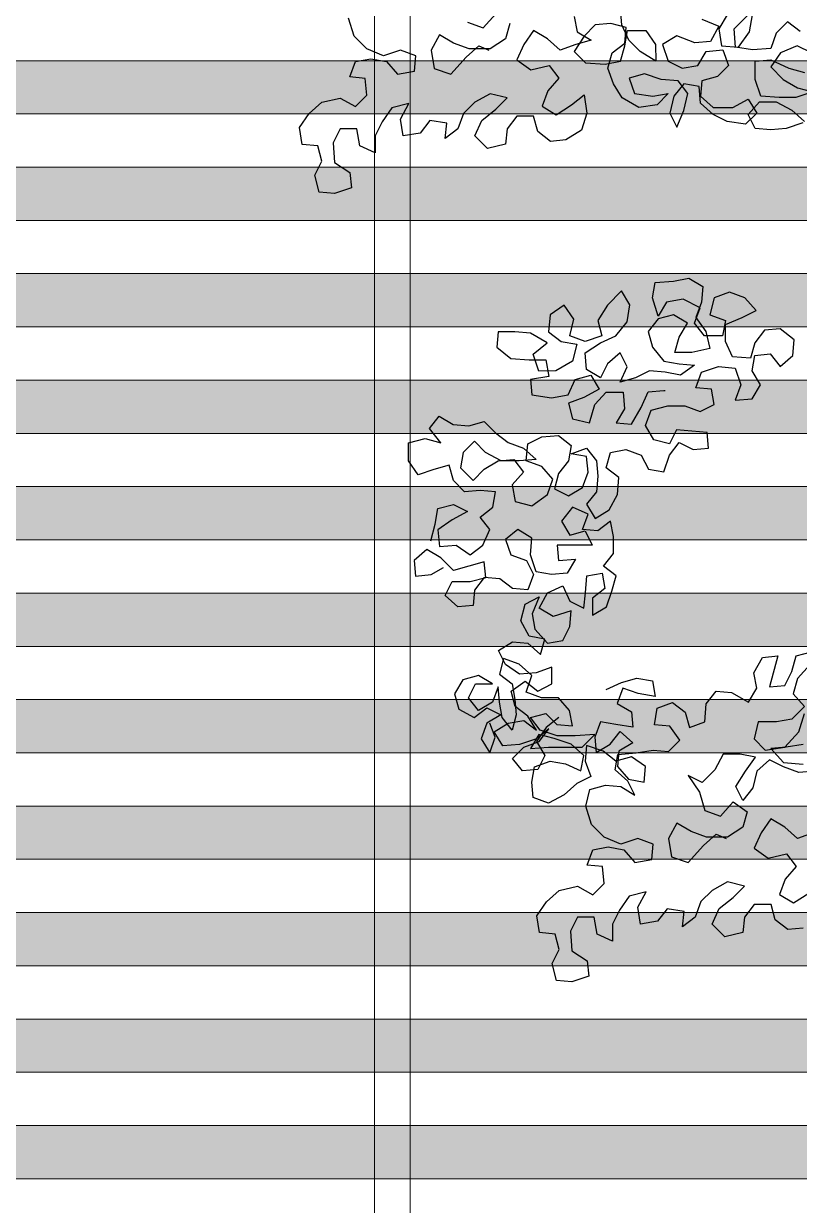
# Model space of a CAD drawing. Header units: millimetres. Extents: x 1564 to 2013, y 216 to 285.
# Drawn here: x 1692.207 to 1694.394, y 225.075 to 228.404 of the extents above; entities that cross this region are included whole.
import ezdxf

# ---------------------------------------------------------------- set-up
doc = ezdxf.new("R2010")
doc.units = ezdxf.units.MM
doc.header["$LTSCALE"] = 10
doc.layers.get('0').update_dxf_attribs({"color": 90})
doc.layers.add('cinza 03', color=252, linetype='Continuous', lineweight=13)
doc.layers.add('PN-01', color=90, linetype='Continuous', lineweight=13)
doc.layers.add('ÁRVORE PRESERVADA', color=252, linetype='Continuous')

# ---------------------------------------------------------------- blocks, each defined once
blk = doc.blocks.new('A$C338F7350')
for points in [[(1.7743, 9.2216), (1.715, 9.2018), (1.6607, 9.1968), (1.6063, 9.2017), (1.5815, 9.2511), (1.621, 9.2956), (1.6803, 9.2957), (1.7347, 9.2661), (1.7793, 9.2266)], [(1.8037, 9.4688), (1.7543, 9.4935), (1.695, 9.4687), (1.6605, 9.4192), (1.705, 9.3748), (1.7544, 9.3452), (1.8088, 9.3304), (1.7495, 9.3106), (1.6902, 9.3105), (1.626, 9.3154), (1.6061, 9.3747), (1.6061, 9.439), (1.6604, 9.444), (1.7247, 9.4144), (1.7791, 9.3996)], [(1.7641, 9.5429), (1.7196, 9.5775), (1.6801, 9.5379), (1.6604, 9.4835), (1.5962, 9.4785), (1.5368, 9.4883), (1.5318, 9.5526), (1.6108, 9.6317)], [(1.5071, 9.602), (1.4775, 9.5525), (1.4874, 9.4932), (1.5467, 9.4883), (1.5862, 9.5427), (1.596, 9.6021)], [(1.4181, 9.5871), (1.4775, 9.5624), (1.4479, 9.508), (1.3935, 9.503), (1.3292, 9.5277), (1.2798, 9.498), (1.2996, 9.4387), (1.3491, 9.414), (1.4035, 9.4239), (1.4331, 9.4734), (1.4924, 9.4784), (1.5122, 9.424), (1.4727, 9.3845), (1.4183, 9.3696), (1.4134, 9.3152), (1.458, 9.2757), (1.5271, 9.2758), (1.5815, 9.3055), (1.6112, 9.2561), (1.5717, 9.2165), (1.5074, 9.2263), (1.458, 9.251), (1.4135, 9.2905), (1.4085, 9.3498), (1.3541, 9.3596), (1.3195, 9.3151), (1.3048, 9.2558), (1.3295, 9.2064), (1.3542, 9.2657), (1.3689, 9.3251), (1.3343, 9.3695), (1.275, 9.3744), (1.2157, 9.3941), (1.1613, 9.3792), (1.1811, 9.3249), (1.2454, 9.3151), (1.2997, 9.325), (1.2602, 9.2854), (1.196, 9.2755), (1.1367, 9.31), (1.107, 9.3594), (1.0871, 9.4138), (1.1019, 9.4682), (1.1464, 9.5028), (1.1513, 9.5572), (1.0969, 9.5719), (1.0425, 9.5669), (1.003, 9.5274), (0.9685, 9.473), (1.008, 9.4335), (1.0772, 9.4286), (1.1316, 9.4385), (1.1464, 9.4929), (1.1562, 9.5473), (1.2205, 9.5473), (1.2551, 9.4979), (1.2552, 9.4386), (1.2008, 9.4732), (1.1612, 9.5127), (1.1364, 9.567), (1.1314, 9.6214)], [(0.9684, 9.5965), (0.9783, 9.5422), (1.0277, 9.5126), (0.9734, 9.4977), (0.919, 9.4779), (0.8745, 9.5174), (0.8251, 9.547), (0.7905, 9.4975), (0.7659, 9.4431), (0.8153, 9.4086), (0.8795, 9.4235), (0.9142, 9.379), (0.8747, 9.3345), (0.855, 9.2801), (0.9044, 9.2505), (0.9588, 9.2851), (1.0032, 9.3198), (1.0131, 9.2555), (0.9934, 9.1962), (0.9391, 9.1616), (0.8847, 9.1566), (0.8402, 9.1911), (0.8253, 9.2455), (0.766, 9.2454), (0.7315, 9.2009), (0.7266, 9.1465), (0.6623, 9.1317), (0.6178, 9.1761), (0.6425, 9.2305), (0.6919, 9.2701), (0.7314, 9.3097), (0.6721, 9.3244), (0.6177, 9.2947), (0.5782, 9.2551), (0.5585, 9.2008), (0.514, 9.1661), (0.5189, 9.2205), (0.4596, 9.2303), (0.4251, 9.1858), (0.3658, 9.1759), (0.3558, 9.2352), (0.3854, 9.2896), (0.3261, 9.2747), (0.2916, 9.2252), (0.2669, 9.1758), (0.267, 9.1165), (0.2126, 9.1411), (0.2026, 9.2004), (0.1433, 9.2004), (0.1187, 9.1509), (0.1237, 9.0817), (0.1781, 9.0472), (0.1831, 8.9928), (0.1238, 8.973), (0.0694, 8.9779), (0.0545, 9.0372), (0.0792, 9.0866), (0.0643, 9.141), (0.0099, 9.1459), (0, 9.2052), (0.0345, 9.2546), (0.079, 9.2942), (0.1432, 9.3091), (0.1976, 9.2795), (0.2371, 9.3191), (0.2321, 9.3784), (0.1778, 9.3833), (0.1975, 9.4377), (0.2518, 9.4476), (0.3062, 9.4378), (0.3458, 9.3933), (0.4051, 9.4033), (0.41, 9.4576), (0.3556, 9.4774), (0.2963, 9.4575), (0.237, 9.4822), (0.1925, 9.5266), (0.1726, 9.5909)], [(0.5927, 9.5764), (0.6471, 9.5567), (0.6916, 9.6062)], [(0.741, 9.5716), (0.7262, 9.5172), (0.6719, 9.4826), (0.5978, 9.4825), (0.5434, 9.5022), (0.4939, 9.5318), (0.4643, 9.4775), (0.4743, 9.4132), (0.5336, 9.3935), (0.5879, 9.4529), (0.6324, 9.4924), (0.667, 9.4776)], [(0.4635, 7.7493), (0.4783, 7.8086), (0.4882, 7.863), (0.5425, 7.8779), (0.592, 7.8532), (0.5376, 7.8235), (0.4882, 7.7889), (0.4932, 7.7296), (0.5525, 7.7346), (0.602, 7.7), (0.6464, 7.7347), (0.6711, 7.7891), (0.6365, 7.8335), (0.6809, 7.8681), (0.6907, 7.9225), (0.6364, 7.9274), (0.582, 7.9224), (0.5424, 7.9619), (0.5276, 8.0163), (0.4732, 8.0014), (0.4188, 7.9816), (0.3842, 8.031), (0.3841, 8.0952), (0.4434, 8.1101), (0.4978, 8.0953), (0.4582, 8.1447), (0.4928, 8.1892), (0.5422, 8.1596), (0.5966, 8.1547), (0.651, 8.1696), (0.6905, 8.1301), (0.7351, 8.0955), (0.7894, 8.0758), (0.834, 8.0363), (0.7747, 8.0313), (0.7104, 8.0313), (0.656, 8.0609), (0.6164, 8.1004), (0.5769, 8.0608), (0.5671, 8.0064), (0.6116, 7.962), (0.6511, 8.0016), (0.7005, 8.0313), (0.7549, 8.0363), (0.7895, 7.9918), (0.75, 7.9473), (0.76, 7.888), (0.8193, 7.8732), (0.8736, 7.9128), (0.8933, 7.9672), (0.8538, 8.0116), (0.7994, 8.0313), (0.8043, 8.0907), (0.8537, 8.1154), (0.913, 8.1204), (0.9575, 8.0859), (0.9476, 8.0315), (0.9131, 7.987), (0.8983, 7.9326), (0.9478, 7.9079), (0.9972, 7.9376), (1.0169, 7.992), (1.0119, 8.0464), (0.9575, 8.0562), (1.0119, 8.076), (1.0465, 8.0316), (1.0515, 7.9772), (1.0466, 7.9228), (1.012, 7.8783), (1.0417, 7.8289), (1.0911, 7.8586), (1.1207, 7.913), (1.1256, 7.9723), (1.0811, 8.0069), (1.0959, 8.0613), (1.1503, 8.0712), (1.2046, 8.0515), (1.2294, 8.0021), (1.2838, 7.9923), (1.3035, 8.0516), (1.338, 8.0961), (1.3875, 8.0714), (1.4419, 8.0764), (1.4369, 8.1308), (1.3281, 8.1406), (1.3035, 8.0911), (1.2491, 8.1059), (1.2194, 8.1553), (1.2391, 8.2097), (1.2984, 8.2246), (1.3577, 8.2246), (1.4121, 8.2049), (1.4615, 8.2297), (1.4515, 8.284), (1.3972, 8.2889), (1.4169, 8.3433), (1.4762, 8.3631), (1.5355, 8.3582), (1.5553, 8.2989), (1.5356, 8.2445), (1.5949, 8.2495), (1.6245, 8.299), (1.5948, 8.3484), (1.6047, 8.4028), (1.659, 8.4078), (1.6937, 8.3633), (1.7381, 8.4029), (1.743, 8.4573), (1.6935, 8.4968), (1.6392, 8.4918), (1.6046, 8.4473), (1.5898, 8.3929), (1.5256, 8.3978), (1.5008, 8.4521), (1.5008, 8.5114), (1.5601, 8.5362), (1.6095, 8.5609), (1.5699, 8.6054), (1.5155, 8.6251), (1.4611, 8.6053), (1.4464, 8.546), (1.5008, 8.5262), (1.4909, 8.4719), (1.4267, 8.4718), (1.392, 8.5163), (1.4117, 8.5706), (1.3524, 8.6002), (1.2931, 8.5903), (1.2635, 8.5408), (1.2437, 8.6051), (1.2535, 8.6595), (1.3178, 8.6645), (1.3721, 8.6744), (1.4216, 8.6448), (1.4167, 8.5904), (1.3969, 8.536), (1.4316, 8.4866), (1.4465, 8.4273), (1.3822, 8.4125), (1.3229, 8.4124), (1.3377, 8.4668), (1.3673, 8.5162), (1.3179, 8.5458), (1.2635, 8.531), (1.229, 8.4864), (1.2438, 8.4321), (1.2834, 8.3827), (1.3378, 8.3729), (1.3922, 8.368), (1.3428, 8.3333), (1.2884, 8.3432), (1.234, 8.3481), (1.1846, 8.3233), (1.1303, 8.3084), (1.1549, 8.3628), (1.1302, 8.4122), (1.0857, 8.3726), (1.0611, 8.3232), (1.0116, 8.3528), (1.0066, 8.4121), (1.0609, 8.4468), (1.1153, 8.4715), (1.1548, 8.521), (1.1646, 8.5803), (1.1349, 8.6297), (1.0855, 8.5802), (1.051, 8.5258), (1.0659, 8.4715), (1.0066, 8.4516), (0.9522, 8.4714), (0.967, 8.5307), (0.9323, 8.5801), (0.8829, 8.5454), (0.878, 8.4861), (0.9226, 8.4516), (0.9769, 8.4417), (0.9622, 8.3824), (0.9029, 8.3478), (0.8436, 8.3477), (0.8237, 8.407), (0.8731, 8.4466), (0.8138, 8.4811), (0.7594, 8.486), (0.7001, 8.486), (0.6952, 8.4316), (0.7447, 8.3921), (0.8089, 8.3872), (0.8682, 8.3873), (0.8782, 8.328), (0.8139, 8.318), (0.8189, 8.2637), (0.8881, 8.2538), (0.9474, 8.2638), (0.9721, 8.3182), (1.0265, 8.333), (1.0562, 8.2836), (1.0018, 8.2539), (0.9475, 8.2341), (0.9623, 8.1798), (1.0217, 8.165), (1.0414, 8.2293), (1.0809, 8.2738), (1.1402, 8.2738), (1.1452, 8.2145), (1.1156, 8.1651), (1.1699, 8.1602), (1.2045, 8.2195), (1.2291, 8.2739), (1.2835, 8.2789), (1.2885, 8.2789)], [(0.9139, 7.127), (0.8694, 7.0923), (0.8349, 7.0429), (0.8646, 6.9935), (0.8399, 6.944), (0.7855, 6.9391), (0.7509, 6.9835), (0.7904, 7.0231), (0.8448, 7.0429), (0.8793, 7.0874), (0.8349, 7.0528), (0.7756, 7.0329), (0.7163, 7.028), (0.6866, 7.0774), (0.736, 7.1071), (0.7903, 7.117), (0.8348, 7.0824), (0.8051, 7.1318), (0.7606, 7.1664), (0.7457, 7.2207), (0.7951, 7.2554), (0.8397, 7.2208), (0.8891, 7.2456), (0.889, 7.3049), (0.8347, 7.2851), (0.7753, 7.2801), (0.7259, 7.3146), (0.7011, 7.364), (0.7505, 7.3937), (0.8049, 7.3888), (0.8494, 7.3493), (0.8642, 7.4037), (0.8098, 7.4136), (0.7801, 7.4679), (0.7949, 7.5272), (0.8443, 7.552), (0.8196, 7.4926), (0.8296, 7.4383), (0.8741, 7.3889), (0.9285, 7.3988), (0.9531, 7.4483), (0.958, 7.5027), (0.8938, 7.4828), (0.8443, 7.5124), (0.8739, 7.5668), (0.9283, 7.5916), (0.953, 7.5372), (1.0025, 7.5126), (1.0074, 7.5669), (1.0123, 7.6263), (1.0666, 7.6362), (1.0766, 7.5818), (1.0321, 7.5472), (1.0322, 7.4879), (1.0816, 7.5176), (1.1013, 7.572), (1.1161, 7.6264), (1.0715, 7.6609), (1.1061, 7.7054), (1.1061, 7.7647), (1.0961, 7.8191), (1.0517, 7.7845), (0.9973, 7.7893), (1.017, 7.8437), (0.9626, 7.8684), (0.9231, 7.8189), (0.9528, 7.7695), (1.0072, 7.7844), (1.0319, 7.735), (0.9084, 7.7349), (0.9134, 7.6805), (0.9727, 7.6855), (0.9431, 7.6361), (0.8887, 7.6311), (0.8343, 7.6409), (0.8145, 7.7002), (0.8194, 7.7595), (0.7699, 7.7891), (0.7255, 7.7545), (0.7453, 7.7002), (0.7997, 7.6804), (0.8245, 7.631), (0.8047, 7.5766), (0.7504, 7.5815), (0.7058, 7.6161), (0.6515, 7.621), (0.6169, 7.5765), (0.612, 7.5221), (0.5577, 7.5171), (0.5131, 7.5566), (0.5378, 7.6061), (0.6021, 7.6061), (0.6564, 7.621), (0.6514, 7.6754), (0.5427, 7.6456), (0.4982, 7.69), (0.4487, 7.7197), (0.4043, 7.6801), (0.4093, 7.6257), (0.4637, 7.6307), (0.5081, 7.6555)], [(1.8097, 6.7216), (1.7553, 6.7017), (1.7108, 6.7412), (1.6614, 6.7709), (1.6268, 6.7214), (1.6021, 6.667), (1.6516, 6.6325), (1.7158, 6.6473), (1.7505, 6.6029), (1.711, 6.5584), (1.6913, 6.504), (1.7407, 6.4744), (1.795, 6.509)], [(1.7754, 6.3854), (1.721, 6.3805), (1.6765, 6.415), (1.6616, 6.4694), (1.6023, 6.4693), (1.5678, 6.4248), (1.5629, 6.3704), (1.4986, 6.3555), (1.4541, 6.4), (1.4788, 6.4544), (1.5282, 6.494), (1.5677, 6.5335), (1.5084, 6.5483), (1.454, 6.5186), (1.4145, 6.479), (1.3948, 6.4246), (1.3503, 6.39), (1.3552, 6.4444), (1.2959, 6.4542), (1.2614, 6.4097), (1.2021, 6.3997), (1.1921, 6.459), (1.2217, 6.5134), (1.1624, 6.4986), (1.1279, 6.4491), (1.1032, 6.3997), (1.1033, 6.3403), (1.0489, 6.365), (1.0389, 6.4243), (0.9796, 6.4243), (0.955, 6.3748), (0.96, 6.3056), (1.0144, 6.2711), (1.0193, 6.2167), (0.9601, 6.1969), (0.9057, 6.2018), (0.8908, 6.2611), (0.9155, 6.3105), (0.9006, 6.3649), (0.8462, 6.3698), (0.8363, 6.4291), (0.8708, 6.4785), (0.9153, 6.5181), (0.9795, 6.533), (1.0339, 6.5034), (1.0734, 6.543), (1.0684, 6.6023), (1.014, 6.6072), (1.0338, 6.6615), (1.0881, 6.6715), (1.1425, 6.6616), (1.1821, 6.6172), (1.2414, 6.6271), (1.2463, 6.6815), (1.1919, 6.7012), (1.1326, 6.6814), (1.0733, 6.7061), (1.0287, 6.7505), (1.0089, 6.8147), (1.0237, 6.8741), (1.078, 6.8889), (1.1324, 6.884), (1.1819, 6.8544), (1.1571, 6.9038), (1.1126, 6.9433), (1.1224, 6.9977), (1.1867, 7.0027), (1.246, 7.0127), (1.3003, 7.0078), (1.3398, 7.0473), (1.3052, 7.0967), (1.2508, 7.1016), (1.2607, 7.1609), (1.315, 7.1808), (1.3595, 7.1462), (1.3744, 7.0918), (1.4288, 7.1117), (1.4336, 7.1759), (1.4682, 7.2204), (1.5226, 7.2155), (1.5819, 7.181), (1.6115, 7.2305), (1.6016, 7.2848), (1.6312, 7.3392), (1.6856, 7.3442), (1.656, 7.2354), (1.7104, 7.2404), (1.735, 7.2899), (1.7498, 7.3443), (1.8042, 7.3591)], [(1.7993, 7.3146), (1.7548, 7.2652), (1.74, 7.2108), (1.7796, 7.1664), (1.7352, 7.1218), (1.6808, 7.1119), (1.6166, 7.1118), (1.6018, 7.0525), (1.6414, 7.013), (1.7106, 7.023), (1.7599, 7.0774), (1.7796, 7.1416)], [(1.7748, 7.0329), (1.7155, 7.023), (1.6611, 7.018), (1.7057, 6.9686), (1.7749, 6.9637)], [(1.8144, 6.939), (1.7601, 6.934), (1.7057, 6.9538), (1.6562, 6.9784), (1.6118, 6.9389), (1.597, 6.8795), (1.5625, 6.835), (1.5377, 6.8844), (1.5722, 6.9388), (1.6068, 6.9883), (1.5524, 6.9981), (1.4931, 6.9981), (1.4635, 6.9437), (1.4191, 6.8991), (1.3696, 6.9238), (1.4092, 6.8645), (1.429, 6.8003), (1.4834, 6.7806), (1.5279, 6.83), (1.5773, 6.7955), (1.5625, 6.7411), (1.5082, 6.7065), (1.4341, 6.7064), (1.3797, 6.7261), (1.3302, 6.7557), (1.3006, 6.7013), (1.3106, 6.6371), (1.3699, 6.6174), (1.4242, 6.6767), (1.4687, 6.7163), (1.5033, 6.7015)], [(1.0804, 7.2263), (1.1348, 7.2511), (1.1891, 7.266), (1.2435, 7.2561), (1.2534, 7.2018), (1.1941, 7.2116), (1.1397, 7.2313), (1.12, 7.1769), (1.1695, 7.1473), (1.1744, 7.093), (1.1151, 7.1028), (1.0608, 7.1126), (1.041, 7.0582), (1.046, 7.0039), (1.0954, 7.0336), (1.13, 7.0781), (1.1745, 7.0386), (1.1251, 7.0089), (1.1202, 6.9545), (1.1598, 6.9101), (1.2142, 6.9002), (1.2191, 6.9546), (1.1696, 6.9892), (1.1152, 6.9743), (1.0707, 7.0088), (1.0114, 7.0286), (1.0065, 6.9742), (1.0263, 6.9198), (0.9769, 6.8951), (0.9325, 6.8555), (0.8781, 6.8258), (0.8238, 6.8455), (0.8188, 6.8999), (0.8286, 6.9543), (0.883, 6.9741), (0.9373, 6.9642), (0.9917, 6.9396), (1.0016, 6.9939), (0.957, 7.0334), (0.8977, 7.0532), (0.8433, 7.0679), (0.8137, 7.0185), (0.878, 7.0235), (0.9966, 7.0236), (1.041, 7.0681), (0.9718, 7.0631), (0.9076, 7.0631), (0.8483, 7.0828), (0.8136, 7.1272), (0.868, 7.1421), (0.9075, 7.1026), (0.9619, 7.0977), (0.952, 7.1521), (0.9124, 7.1965), (0.8531, 7.1965), (0.7987, 7.2162), (0.8184, 7.2755), (0.7739, 7.315), (0.7195, 7.3347), (0.7047, 7.2803), (0.7493, 7.2458), (0.7592, 7.1914), (0.7642, 7.1371), (0.7494, 7.0827), (0.7148, 7.1271), (0.7048, 7.1815), (0.6998, 7.2359), (0.6801, 7.1815), (0.6307, 7.1518), (0.5961, 7.1962), (0.6208, 7.2457), (0.6801, 7.2457), (0.6306, 7.2753), (0.5763, 7.2605), (0.5466, 7.211), (0.5615, 7.1566), (0.6159, 7.127), (0.6604, 7.1617), (0.7098, 7.137), (0.6604, 7.1073), (0.6407, 7.0529), (0.6704, 7.0035), (0.6901, 7.0579), (0.6703, 7.1073)]]:
    blk.add_lwpolyline(points)

msp = doc.modelspace()

# ---------------------------------------------------------------- hatches: boundary and pattern name
at = {"layer": 'cinza 03'}
for points in [[(1680.6302, 228.3), (1680.6302, 228.15), (1696.7552, 228.15), (1696.7552, 228.3)], [(1680.6302, 228), (1680.6302, 227.85), (1696.7552, 227.85), (1696.7552, 228)], [(1680.6302, 227.7), (1680.6302, 227.55), (1696.7552, 227.55), (1696.7552, 227.7)], [(1680.6302, 227.4), (1680.6302, 227.25), (1696.7552, 227.25), (1696.7552, 227.4)], [(1680.6302, 227.1), (1680.6302, 226.95), (1696.7552, 226.95), (1696.7552, 227.1)], [(1680.6302, 226.8), (1680.6302, 226.65), (1696.7552, 226.65), (1696.7552, 226.8)], [(1680.6302, 226.5), (1680.6302, 226.35), (1696.7552, 226.35), (1696.7552, 226.5)], [(1680.6302, 226.2), (1680.6302, 226.05), (1696.7552, 226.05), (1696.7552, 226.2)], [(1680.6302, 225.9), (1680.6302, 225.75), (1696.7552, 225.75), (1696.7552, 225.9)], [(1680.6302, 225.6), (1680.6302, 225.45), (1696.7552, 225.45), (1696.7552, 225.6)], [(1680.6302, 225.3), (1680.6302, 225.15), (1696.7552, 225.15), (1696.7552, 225.3)]]:
    msp.add_hatch(color=256, dxfattribs=at).paths.add_polyline_path(points)

# ---------------------------------------------------------------- linework, layer by layer
for p, q in [((1693.1968, 243.95), (1693.1968, 221.1)), ((1693.2968, 243.95), (1693.2968, 221.1))]:
    msp.add_line(p, q, dxfattribs=at)
at = {"layer": 'PN-01'}
for points in [[(1680.6302, 228.3), (1680.6302, 228.15), (1696.7552, 228.15), (1696.7552, 228.3)], [(1680.6302, 228), (1680.6302, 227.85), (1696.7552, 227.85), (1696.7552, 228)], [(1680.6302, 227.7), (1680.6302, 227.55), (1696.7552, 227.55), (1696.7552, 227.7)], [(1680.6302, 227.4), (1680.6302, 227.25), (1696.7552, 227.25), (1696.7552, 227.4)], [(1680.6302, 227.1), (1680.6302, 226.95), (1696.7552, 226.95), (1696.7552, 227.1)], [(1680.6302, 226.8), (1680.6302, 226.65), (1696.7552, 226.65), (1696.7552, 226.8)], [(1680.6302, 226.5), (1680.6302, 226.35), (1696.7552, 226.35), (1696.7552, 226.5)], [(1680.6302, 226.2), (1680.6302, 226.05), (1696.7552, 226.05), (1696.7552, 226.2)], [(1680.6302, 225.9), (1680.6302, 225.75), (1696.7552, 225.75), (1696.7552, 225.9)], [(1680.6302, 225.6), (1680.6302, 225.45), (1696.7552, 225.45), (1696.7552, 225.6)], [(1680.6302, 225.3), (1680.6302, 225.15), (1696.7552, 225.15), (1696.7552, 225.3)]]:
    msp.add_lwpolyline(points, close=True, dxfattribs=at)

# ---------------------------------------------------------------- block references
at = {"layer": 'ÁRVORE PRESERVADA', "xscale": 0.7999999999999545, "yscale": 0.8000000000001819, "zscale": 0.8}
msp.add_blockref('A$C338F7350', (1692.9848, 220.7475), dxfattribs=at)

doc.saveas('drawing.dxf')
